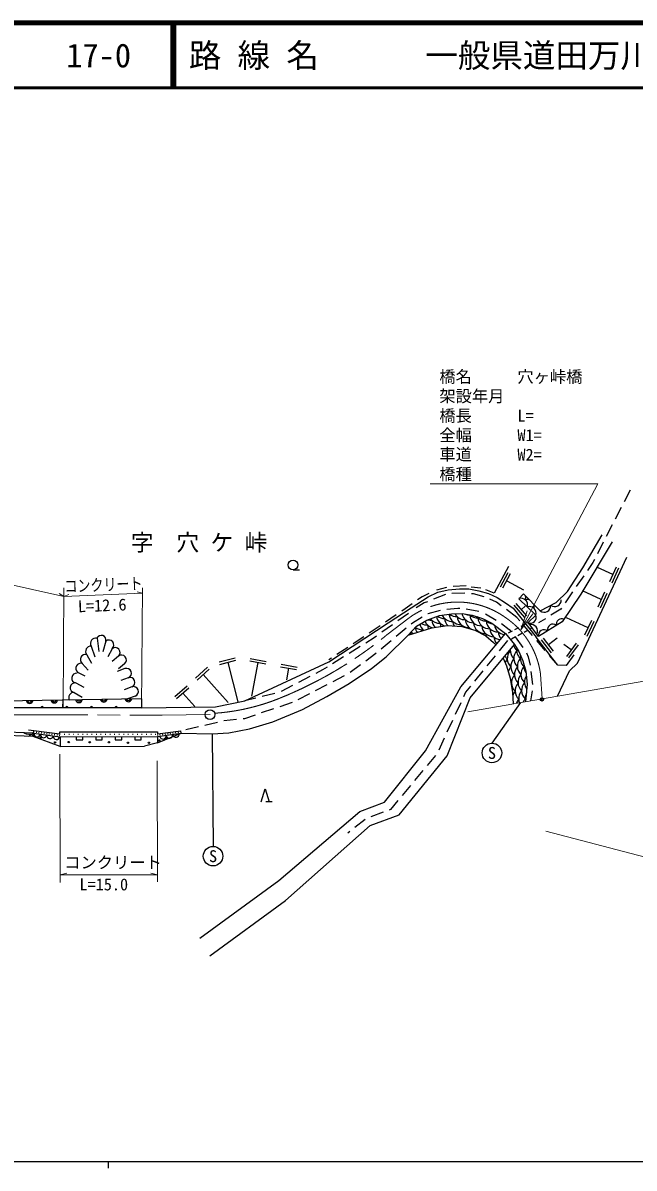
# Model space of a CAD drawing. Units: millimetres, scale not verified. Extents: x 40000 to 680000, y 20000 to 380000.
# Drawn here: x 154869 to 248831, y 204000 to 380000 of the extents above; entities that cross this region are included whole.
import ezdxf
from ezdxf.enums import TextEntityAlignment as Align

# ---------------------------------------------------------------- set-up
doc = ezdxf.new("R2010")
doc.units = ezdxf.units.MM
doc.header["$LTSCALE"] = 1000
doc.header["$PDMODE"] = 32
doc.header["$PDSIZE"] = 500
doc.linetypes.add('CHAIN', pattern=[18.5, 12, -1.5, 3.5, -1.5])
for name, color, linetype, lineweight in [('M-BGD', 7, 'Continuous', 25), ('M-BMK', 2, 'CHAIN', 13), ('M-BMK-SRVR', 3, 'Continuous', 25), ('M-STR-HTXT', 7, 'Continuous', 13), ('M-STR-STRC', 7, 'Continuous', 25), ('M-TTL', 2, 'Continuous', 140), ('M-TTL-BAND', 7, 'Continuous', 25), ('M-TTL-LINE', 7, 'Continuous', 50), ('M-TTL-TXT', 7, 'Continuous', 13)]:
    doc.layers.add(name, color=color, linetype=linetype, lineweight=lineweight)
doc.layers.add('M-BMK-HTXT', color=7, linetype='Continuous')
doc.layers.add('M-OTRS', color=6, linetype='Continuous')
doc.styles.add('ＭＳ ゴシック', font='')
doc.styles.get('ＭＳ ゴシック').set_extended_font_data('MS Gothic')

# ---------------------------------------------------------------- blocks, each defined once
blk = doc.blocks.new('open_arrow')
at = {"color": 0, "linetype": 'Continuous', "lineweight": -2}
blk.add_lwpolyline([(7.5, 1.25), (0, 0), (7.5, -1.25)], dxfattribs=at)

msp = doc.modelspace()

# ---------------------------------------------------------------- linework, layer by layer
at = {"layer": 'M-BGD'}
for p, q in [((248211, 308190), (247296, 306411)), ((246839, 305522), (245925, 303743)), ((245468, 302854), (244554, 301075)), ((244097, 300185), (243183, 298407)), ((242725, 297517), (242494, 297067)), ((196400, 295949), (197400, 295949)), ((242494, 297067), (241647, 295837)), ((245559, 295216), (243222, 296300)), ((246085, 296349), (245033, 294082)), ((246448, 296181), (245396, 293913)), ((228305, 293353), (229491, 295554)), ((228657, 293164), (229843, 295364)), ((229250, 294264), (231848, 292864)), ((241079, 295013), (239944, 293366)), ((217271, 292324), (216232, 291811)), ((220007, 293253), (218435, 292837)), ((222826, 292384), (220828, 292312)), ((222990, 293500), (220994, 293386)), ((223771, 293344), (225273, 293156)), ((224160, 292241), (223829, 292270)), ((225761, 291810), (224160, 292241)), ((239377, 292543), (238242, 290896)), ((243770, 291361), (240884, 292700)), ((244296, 292494), (243243, 290227)), ((244659, 292326), (243606, 290058)), ((214735, 290738), (213629, 289946)), ((216569, 290863), (215305, 290080)), ((216232, 291811), (215548, 291321)), ((217047, 291048), (216569, 290863)), ((219843, 292136), (217979, 291411)), ((227702, 290956), (226672, 291424)), ((228404, 290433), (227702, 290956)), ((232018, 288626), (230378, 290514)), ((232320, 288888), (230680, 290776)), ((212270, 289028), (210613, 287909)), ((214127, 289255), (212502, 288089)), ((213629, 289946), (213099, 289588)), ((214764, 287816), (216254, 288733)), ((217135, 289211), (217158, 289224)), ((217158, 289224), (219080, 289727)), ((220036, 289915), (221739, 290063)), ((221739, 290063), (222050, 290049)), ((223010, 289940), (224975, 289571)), ((225995, 289165), (227606, 288226)), ((230809, 288641), (229206, 289836)), ((230241, 290062), (233763, 285614)), ((231259, 288114), (230809, 288641)), ((231500, 289832), (232094, 290348)), ((237566, 289914), (236035, 288953)), ((237675, 290073), (237566, 289914)), ((209784, 287350), (208126, 286231)), ((211690, 287506), (210065, 286340)), ((212270, 285734), (213805, 287016)), ((214573, 287657), (214764, 287816)), ((228444, 287680), (229628, 286769)), ((230473, 286761), (231094, 287085)), ((231448, 287271), (232068, 287596)), ((233208, 285833), (231909, 287354)), ((232422, 287781), (232549, 287848)), ((232886, 286895), (233013, 286962)), ((235188, 288421), (234159, 287774)), ((241752, 287014), (238435, 288554)), ((242278, 288148), (241226, 285880)), ((242641, 287980), (241589, 285712)), ((166263, 285430), (166526, 283390)), ((207298, 285671), (205806, 284664)), ((208889, 285496), (207571, 284675)), ((209253, 285757), (208889, 285496)), ((229499, 286250), (230119, 286575)), ((229628, 286769), (229939, 286395)), ((229963, 285365), (230583, 285689)), ((230567, 285641), (231705, 283996)), ((230937, 285875), (231558, 286200)), ((231912, 286385), (232532, 286710)), ((236117, 283210), (234593, 285192)), ((236434, 283454), (234910, 285435)), ((235672, 284445), (237016, 285479)), ((165371, 284222), (165930, 282556)), ((167615, 284969), (167142, 283338)), ((168580, 283821), (167948, 282586)), ((204801, 284008), (203126, 282915)), ((206722, 284147), (205024, 283090)), ((205806, 284664), (205638, 284554)), ((209967, 283811), (211503, 285093)), ((229350, 285064), (228093, 283508)), ((235156, 283552), (233857, 285073)), ((239164, 283655), (238047, 284471)), ((239901, 284664), (238426, 282646)), ((240224, 284428), (238749, 282410)), ((164674, 282894), (165391, 281613)), ((169545, 282672), (168587, 281868)), ((185061, 281802), (187482, 282425)), ((185160, 281415), (187581, 282037)), ((186371, 281726), (187928, 275673)), ((189746, 281934), (192204, 281481)), ((189818, 282328), (192277, 281875)), ((190975, 281708), (190025, 276551)), ((202288, 282369), (201897, 282113)), ((204175, 282562), (202477, 281505)), ((207595, 281976), (209132, 283114)), ((209132, 283114), (209200, 283170)), ((227464, 282731), (226207, 281176)), ((232273, 283174), (232543, 282582)), ((232543, 282582), (232828, 281302)), ((237105, 281271), (235806, 282791)), ((163280, 280237), (164387, 279657)), ((163977, 281566), (164907, 280507)), ((170542, 280756), (169373, 280315)), ((170509, 281523), (169552, 280719)), ((181398, 279301), (183256, 280974)), ((181666, 279004), (183524, 280677)), ((182595, 279840), (186449, 275562)), ((194486, 281061), (196945, 280608)), ((194559, 281454), (197017, 281001)), ((195716, 280834), (195381, 279019)), ((200948, 280554), (199884, 280001)), ((201628, 280977), (200948, 280554)), ((205184, 280192), (206791, 281382)), ((225578, 280398), (224320, 278843)), ((232964, 280311), (233235, 278330)), ((162998, 278558), (164212, 277925)), ((171072, 279353), (169903, 278912)), ((178241, 276456), (180098, 278130)), ((196333, 278159), (194558, 277237)), ((198996, 279541), (197221, 278619)), ((199875, 277405), (201655, 278318)), ((202544, 278775), (204324, 279688)), ((162772, 277075), (163955, 276357)), ((171602, 277950), (170433, 277508)), ((172132, 276547), (170962, 276105)), ((178508, 276159), (180366, 277833)), ((179437, 276996), (181304, 274923)), ((193613, 276930), (191669, 276459)), ((197206, 276035), (198986, 276948)), ((222930, 277122), (222597, 276408)), ((223692, 278065), (222930, 277122)), ((233184, 277344), (232884, 275804)), ((173118, 274729), (151724, 274746)), ((173098, 276112), (151756, 275747)), ((160996, 275905), (160960, 274739)), ((173098, 276112), (173118, 274729)), ((190697, 276224), (189006, 275814)), ((191573, 273995), (193468, 274633)), ((194416, 274953), (196311, 275592)), ((222174, 275502), (221329, 273689)), ((185734, 272787), (187723, 272990)), ((188718, 273091), (188969, 273117)), ((188969, 273117), (190625, 273675)), ((156523, 270846), (139574, 271483)), ((155729, 271336), (156539, 271245)), ((156498, 271050), (156597, 271038)), ((156523, 270846), (156573, 271242)), ((156573, 271242), (160571, 270739)), ((160572, 271039), (175572, 271065)), ((175571, 270765), (179173, 271217)), ((175572, 271065), (175571, 270765)), ((179223, 270820), (179173, 271217)), ((179898, 271391), (181843, 271856)), ((182816, 272089), (184761, 272555)), ((220906, 272783), (220061, 270971)), ((156455, 270350), (145458, 270730)), ((156523, 270846), (156455, 270350)), ((160576, 268799), (156455, 270350)), ((156523, 270846), (160573, 270289)), ((156895, 271000), (156994, 270988)), ((157292, 270950), (157391, 270938)), ((157689, 270900), (157788, 270888)), ((158086, 270850), (158185, 270838)), ((158482, 270800), (158582, 270788)), ((158879, 270750), (158979, 270738)), ((159276, 270701), (159375, 270688)), ((159673, 270651), (159772, 270638)), ((160070, 270601), (160169, 270588)), ((160467, 270551), (160566, 270538)), ((160523, 270689), (160623, 270689)), ((160571, 270739), (160572, 271039)), ((160573, 270289), (175573, 270315)), ((160573, 270289), (160576, 268799)), ((161223, 270690), (161323, 270690)), ((161923, 270691), (162023, 270692)), ((162623, 270693), (162723, 270693)), ((163073, 270293), (163074, 269793)), ((163074, 269793), (164074, 269795)), ((163323, 270694), (163423, 270694)), ((164023, 270695), (164123, 270695)), ((164074, 269795), (164073, 270295)), ((164723, 270696), (164823, 270696)), ((165423, 270697), (165523, 270698)), ((166073, 270299), (166074, 269799)), ((166074, 269799), (167074, 269800)), ((166123, 270699), (166223, 270699)), ((166823, 270700), (166923, 270700)), ((167074, 269800), (167073, 270300)), ((167523, 270701), (167623, 270701)), ((168223, 270702), (168323, 270702)), ((168923, 270703), (169023, 270704)), ((169073, 270304), (169074, 269804)), ((169074, 269804), (170074, 269805)), ((169623, 270705), (169723, 270705)), ((170074, 269805), (170073, 270305)), ((170323, 270706), (170423, 270706)), ((171023, 270707), (171123, 270707)), ((171723, 270708), (171823, 270708)), ((172073, 270309), (172074, 269809)), ((172074, 269809), (173074, 269811)), ((172423, 270709), (172523, 270710)), ((173074, 269811), (173073, 270311)), ((173123, 270711), (173223, 270711)), ((175575, 269335), (173573, 268821)), ((173823, 270712), (173923, 270712)), ((174523, 270713), (174623, 270713)), ((175223, 270714), (175323, 270714)), ((175546, 270560), (175646, 270573)), ((175573, 270315), (179223, 270820)), ((175573, 270315), (175575, 269335)), ((175575, 269335), (179223, 270820)), ((175943, 270610), (176042, 270622)), ((176340, 270660), (176439, 270672)), ((176737, 270710), (176836, 270722)), ((177134, 270760), (177233, 270772)), ((177531, 270809), (177630, 270822)), ((177928, 270859), (178027, 270872)), ((178324, 270909), (178424, 270922)), ((178721, 270959), (178821, 270971)), ((179118, 271009), (179217, 271021)), ((179223, 270820), (183946, 270749)), ((219638, 270064), (218793, 268252)), ((160576, 268799), (173573, 268821)), ((218284, 267400), (217004, 265863)), ((216364, 265095), (215083, 263559)), ((191506, 260289), (192106, 262289)), ((192106, 262289), (192706, 260289)), ((214443, 262791), (213163, 261254)), ((212523, 260486), (211356, 259086)), ((193206, 260289), (192206, 260289)), ((211356, 259086), (211189, 259025)), ((207484, 257559), (205900, 256338)), ((210250, 258682), (208371, 257997)), ((205108, 255727), (204809, 255495))]:
    msp.add_line(p, q, dxfattribs=at)
for points in [[(245446, 300238), (240659, 292184), (237787, 287960), (234154, 285708), (232549, 287848), (233704, 288974), (231113, 291509), (231817, 292241), (234408, 289622), (236858, 290917), (238604, 292635), (240941, 296239), (243898, 301308)], [(237047, 276527), (238875, 280401), (240114, 281584), (247692, 297911)], [(229535, 296479), (227319, 292368), (226024, 292893)], [(214577, 290102), (217150, 291776), (218665, 292501), (220244, 292871), (221984, 293049), (223434, 293000), (224948, 292742), (226430, 292307), (227798, 291684), (229052, 290851), (230241, 290062)], [(173118, 274729), (184500, 274894), (189006, 275814), (201922, 281822), (211018, 287820), (214577, 290102)], [(215403, 287300), (216985, 288216), (218938, 288926), (220774, 289197), (222401, 289209), (223953, 288959), (225517, 288483), (226981, 287757), (229037, 286170), (230457, 284487), (231123, 283369), (231743, 281942), (232175, 280365), (232381, 278356), (232157, 275681)], [(215403, 287300), (214104, 285882), (210733, 282591)], [(214104, 285882), (217723, 287029), (220126, 287367), (222342, 287255), (224350, 286673), (226021, 285809), (227223, 284758), (227571, 284408)], [(182061, 239316), (194236, 248179), (206677, 258799), (210478, 260224), (216740, 268102), (222189, 277944), (229037, 286170)], [(239583, 282873), (238394, 281246), (237105, 281271), (235982, 282730), (233763, 285614)], [(183594, 236647), (195233, 245123), (208262, 256650), (212693, 258302), (220080, 267360), (223610, 276261), (230457, 284487)], [(183946, 270749), (186516, 270912), (189682, 271492), (193283, 272580), (197875, 274489), (201596, 276470), (205004, 278500), (208436, 280796), (210733, 282591)], [(228700, 282375), (229213, 281191), (229757, 279313), (230151, 277117), (230224, 275346)]]:
    msp.add_lwpolyline(points, dxfattribs=at)
for centre, radius in [((196400, 296699), 750), ((157597, 270148), 100), ((159821, 269426), 100), ((161916, 269478), 100), ((165144, 269444), 100), ((168098, 269444), 100), ((171017, 269375), 100), ((174246, 269375), 100), ((175834, 269727), 100), ((176916, 270019), 100)]:
    msp.add_circle(centre, radius, dxfattribs=at)
for centre, radius, start, end in [((231435, 290561), 1018, 341.98642, 108.92322), ((231159, 291622), 1018, 341.98642, 17.10947), ((232458, 290352), 1018, 75.68777, 108.92322), ((232458, 290352), 1018, 341.98642, 13.69283), ((235000, 290450), 1018, 234.3986, 1.3354), ((236611, 291301), 1018, 234.3986, 1.3354), ((220238, 289075), 1812, 190.32163, 255.58783), ((219646, 290284), 1812, 234.78751, 271.48865), ((220909, 289817), 1812, 207.52078, 271.48865), ((222172, 289349), 1812, 186.71981, 271.48865), ((221580, 290559), 1812, 231.11543, 271.48865), ((222842, 290091), 1812, 209.43547, 271.48865), ((223434, 288882), 1812, 184.28301, 271.48865), ((224105, 289624), 1812, 193.23942, 271.48865), ((223513, 290833), 1812, 250.00306, 271.48865), ((224775, 290366), 1812, 227.82296, 271.48865), ((225367, 289157), 1812, 184.28301, 271.48865), ((226038, 289898), 1812, 219.24475, 271.48865), ((232735, 289289), 1018, 341.98642, 108.92322), ((232927, 288616), 856, 243.82085, 24.76451), ((216964, 287317), 1812, 188.55613, 213.71666), ((216372, 288526), 1812, 231.10888, 271.48865), ((217635, 288059), 1812, 195.32318, 231.37924), ((217043, 289268), 1812, 239.17442, 271.48865), ((218305, 288801), 1812, 205.14452, 255.37543), ((218897, 287591), 1812, 184.28301, 203.32159), ((217713, 290010), 1812, 252.41966, 271.48865), ((218976, 289542), 1812, 218.18545, 271.48865), ((219568, 288333), 1812, 184.28301, 222.80169), ((220830, 287866), 1812, 184.28301, 200.61549), ((221501, 288608), 1812, 184.28301, 223.30951), ((222764, 288140), 1812, 184.28301, 207.07991), ((224026, 287673), 1812, 184.28301, 193.213), ((224697, 288415), 1812, 184.28301, 241.36923), ((225289, 287206), 1812, 184.28301, 189.08857), ((225959, 287947), 1812, 184.28301, 271.48865), ((226630, 288689), 1812, 184.28301, 271.48865), ((227222, 287480), 1812, 184.28301, 271.48865), ((227301, 289431), 1812, 218.52016, 265.34883), ((227892, 288222), 1812, 184.28301, 271.48865), ((229155, 287754), 1812, 189.35215, 260.84073), ((232954, 286550), 1018, 333.40555, 100.34235), ((236361, 286740), 856, 51.3335, 192.27716), ((237732, 287590), 856, 66.76661, 192.27716), ((166047, 284656), 803, 74.44372, 212.72054), ((166923, 285153), 716, 345.13146, 157.22248), ((168097, 284395), 750, 310.03026, 130.03026), ((216293, 286575), 1812, 188.27654, 197.55514), ((215701, 287784), 1812, 230.89142, 244.81642), ((218227, 286850), 1812, 184.28301, 187.30775), ((224697, 288415), 1812, 262.34213, 271.48865), ((226551, 286738), 1812, 184.28301, 188.80371), ((227814, 286271), 1812, 184.28301, 196.34631), ((228484, 287013), 1812, 184.28301, 262.35084), ((229076, 285803), 1812, 184.28301, 221.8267), ((229747, 286545), 1812, 184.28301, 220.52113), ((230418, 287287), 1812, 214.74123, 219.21045), ((234990, 285889), 856, 51.3335, 192.27716), ((165328, 283398), 825, 86.97358, 217.64278), ((169062, 283246), 750, 310.03026, 130.03026), ((227814, 286271), 1812, 259.42535, 263.88638), ((231144, 282311), 1812, 138.75363, 225.95927), ((231042, 284809), 1812, 222.53291, 225.95927), ((231593, 283581), 1812, 176.99233, 225.95927), ((232041, 284850), 1812, 197.33711, 225.95927), ((232144, 282352), 1812, 138.75363, 225.95927), ((232592, 283622), 1812, 170.91372, 225.95927), ((164462, 282158), 766, 73.93097, 230.68539), ((170027, 282098), 750, 310.03026, 130.03026), ((230593, 283540), 1812, 207.15035, 225.95927), ((230696, 281042), 1812, 138.75363, 159.33751), ((231695, 281083), 1812, 138.75363, 225.95927), ((232695, 281124), 1812, 138.75363, 225.95927), ((233143, 282393), 1812, 167.34331, 225.95927), ((163111, 279299), 750, 81.32683, 261.32683), ((163787, 280818), 771, 75.712, 228.90436), ((170807, 280055), 750, 290.68408, 110.68408), ((231247, 279813), 1812, 138.75363, 166.21633), ((232246, 279854), 1812, 138.75363, 225.95927), ((233245, 279896), 1812, 138.75363, 225.95927), ((233694, 281165), 1812, 172.97601, 214.36147), ((162885, 277816), 750, 81.32683, 261.32683), ((171337, 278651), 750, 290.68408, 110.68408), ((231247, 279813), 1812, 221.09216, 225.95927), ((231350, 277315), 1812, 138.75363, 142.26319), ((231798, 278585), 1812, 138.75363, 225.95927), ((232349, 277357), 1812, 138.75363, 225.95927), ((232797, 278626), 1812, 138.75363, 225.95927), ((233348, 277398), 1812, 138.75363, 225.95927), ((233796, 278667), 1812, 148.46481, 215.41201), ((162659, 276334), 750, 81.32683, 213.21443), ((171867, 277248), 750, 290.68408, 110.68408), ((231901, 276087), 1812, 138.75363, 162.5975), ((232900, 276128), 1812, 138.75363, 199.79648), ((233899, 276169), 1812, 154.48646, 195.64957), ((155898, 275930), 512, 193.66005, 348.29929), ((155898, 275943), 325, 203.59953, 338.3598), ((157818, 274785), 156, 343.69284, 196.21325), ((159698, 275995), 512, 193.66005, 348.29929), ((159697, 276008), 325, 203.59953, 338.3598), ((161618, 274782), 156, 343.69284, 196.21325), ((163497, 276060), 512, 193.66005, 348.29929), ((163497, 276073), 325, 203.59953, 338.3598), ((165418, 274779), 156, 343.69284, 196.21325), ((167297, 276125), 512, 193.66005, 348.29929), ((167296, 276138), 325, 203.59953, 338.3598), ((169218, 274776), 156, 343.69284, 196.21325), ((171096, 276190), 512, 193.66005, 348.29929), ((171096, 276203), 325, 203.59953, 338.3598), ((231901, 276087), 1812, 202.1154, 203.99699), ((232452, 274859), 1812, 138.75363, 161.47814), ((233451, 274900), 1812, 138.75363, 156.69918), ((155896, 272496), 1812, 241.61756, 289.98219), ((154715, 271851), 1812, 305.42724, 320.43919), ((157197, 272149), 1812, 233.23355, 246.48015), ((157062, 270771), 500, 172.17831, 352.17831), ((158053, 270635), 500, 172.17831, 352.17831), ((159043, 270499), 500, 172.17831, 352.17831), ((160034, 270363), 500, 172.17831, 352.17831), ((176407, 270430), 500, 187.88647, 7.88647), ((177398, 270568), 500, 187.88647, 7.88647), ((178389, 270705), 500, 187.88647, 7.88647)]:
    msp.add_arc(centre, radius, start, end, dxfattribs=at)
at = {"layer": 'M-BMK'}
for p, q in [((210829, 285951), (214265, 288579)), ((234688, 276119), (234442, 279924))]:
    msp.add_line(p, q, dxfattribs=at)
msp.add_lwpolyline([(148205, 273514), (152830, 273674), (176288, 273618), (183637, 273702)], dxfattribs=at)
for centre, radius, start, end in [((221681, 278374), 12615, 54.59919, 126.00625), ((222042, 278250), 12513, 7.68825, 56.27458), ((170666, 335115), 63483, 291.54182, 309.24598), ((182150, 306230), 32400, 274.04324, 291.40748)]:
    msp.add_arc(centre, radius, start, end, dxfattribs=at)
at = {"layer": 'M-BMK-SRVR'}
msp.add_circle((183637, 273702), 750, dxfattribs=at)
msp.add_circle((183637, 273702), 750, dxfattribs=at)
at = {"layer": 'M-OTRS'}
for p in [(234662, 276024), (234664, 276029)]:
    msp.add_point(p, dxfattribs=at)
at = {"layer": 'M-STR-HTXT'}
for p, q in [((161171, 291855), (106349, 303942)), ((161171, 291855), (160460, 292295)), ((161056, 274739), (161180, 293202)), ((173235, 292343), (161171, 291855)), ((161171, 291855), (161949, 292163)), ((173235, 292343), (172435, 292587)), ((173118, 274729), (173242, 293192)), ((223247, 274138), (259408, 280398)), ((160571, 267616), (160617, 247913)), ((175557, 247982), (175513, 266602)), ((235281, 255767), (272861, 245895)), ((160615, 249059), (161615, 249309)), ((175554, 249059), (160615, 249059)), ((175554, 249059), (174554, 249309))]:
    msp.add_line(p, q, dxfattribs=at)
at = {"layer": 'M-STR-STRC'}
for p, q in [((231351, 275541), (226978, 269300)), ((183946, 270749), (184103, 253435))]:
    msp.add_line(p, q, dxfattribs=at)
for centre in [(226978, 267800), (184103, 251935)]:
    msp.add_circle(centre, 1500, dxfattribs=at)
at = {"layer": 'M-TTL'}
msp.add_line((680000, 380000), (40000, 380000), dxfattribs=at)
at = {"layer": 'M-TTL-BAND'}
for p, q in [((40000, 205000), (579000, 205000)), ((168000, 205000), (168000, 204000))]:
    msp.add_line(p, q, dxfattribs=at)
at = {"layer": 'M-TTL-LINE'}
for p, q in [((177750, 380000), (177750, 370000)), ((178250, 380000), (178250, 370000)), ((40000, 370000), (680000, 370000))]:
    msp.add_line(p, q, dxfattribs=at)
at = {"layer": 'M-TTL-TXT'}
msp.add_lwpolyline([(231435, 286737), (243274, 309178), (217470, 309178)], dxfattribs=at)

# ---------------------------------------------------------------- block references
at = {"layer": 'M-TTL-TXT', "xscale": 400, "yscale": 400, "rotation": 62.2}
msp.add_blockref('open_arrow', (231435, 286737), dxfattribs=at)

# ---------------------------------------------------------------- texts
at = {"layer": 'M-BMK-HTXT', "style": 'ＭＳ ゴシック'}
msp.add_text('字\u3000穴 ケ 峠', height=2566, dxfattribs=at).set_placement((171460, 298098), align=Align.BOTTOM_LEFT)
at = {"layer": 'M-STR-HTXT', "style": 'ＭＳ ゴシック'}
for s, p in [('橋名', (218889, 324171)), ('穴ヶ峠橋', (230889, 324171)), ('架設年月', (218889, 321171)), ('橋長', (218889, 318171)), ('L=', (230889, 318171)), ('全幅', (218889, 315171)), ('W1=', (230889, 315171)), ('車道', (218889, 312231)), ('W2=', (230889, 312171)), ('橋種', (218889, 309171)), ('コンクリート', (161223, 249508)), ('L=15.0', (163562, 246132))]:
    msp.add_text(s, height=1833, dxfattribs=at).set_placement(p, align=Align.BOTTOM_LEFT)
at = {"layer": 'M-STR-HTXT', "style": 'ＭＳ ゴシック', "width": 0.8}
msp.add_text('コンクリート', height=1833, rotation=2.318, dxfattribs=at).set_placement((161317, 291935), align=Align.BOTTOM_LEFT)
at = {"layer": 'M-STR-HTXT', "style": 'ＭＳ ゴシック'}
msp.add_text('L=12.6', height=1833, rotation=2.318, dxfattribs=at).set_placement((163376, 288864), align=Align.BOTTOM_LEFT)
at = {"layer": 'M-STR-STRC', "style": 'ＭＳ ゴシック'}
for p in [(226978, 267800), (184103, 251935)]:
    msp.add_text('S', height=1833, dxfattribs=at).set_placement(p, align=Align.MIDDLE_CENTER)
at = {"layer": 'M-TTL-TXT', "style": 'ＭＳ ゴシック'}
for s, p in [('17-0', (161521, 375000)), ('路 線 名', (180380, 375000)), ('一般県道田万川須佐線', (216734, 375000))]:
    msp.add_text(s, height=3666, dxfattribs=at).set_placement(p, align=Align.MIDDLE_LEFT)

doc.saveas('drawing.dxf')
